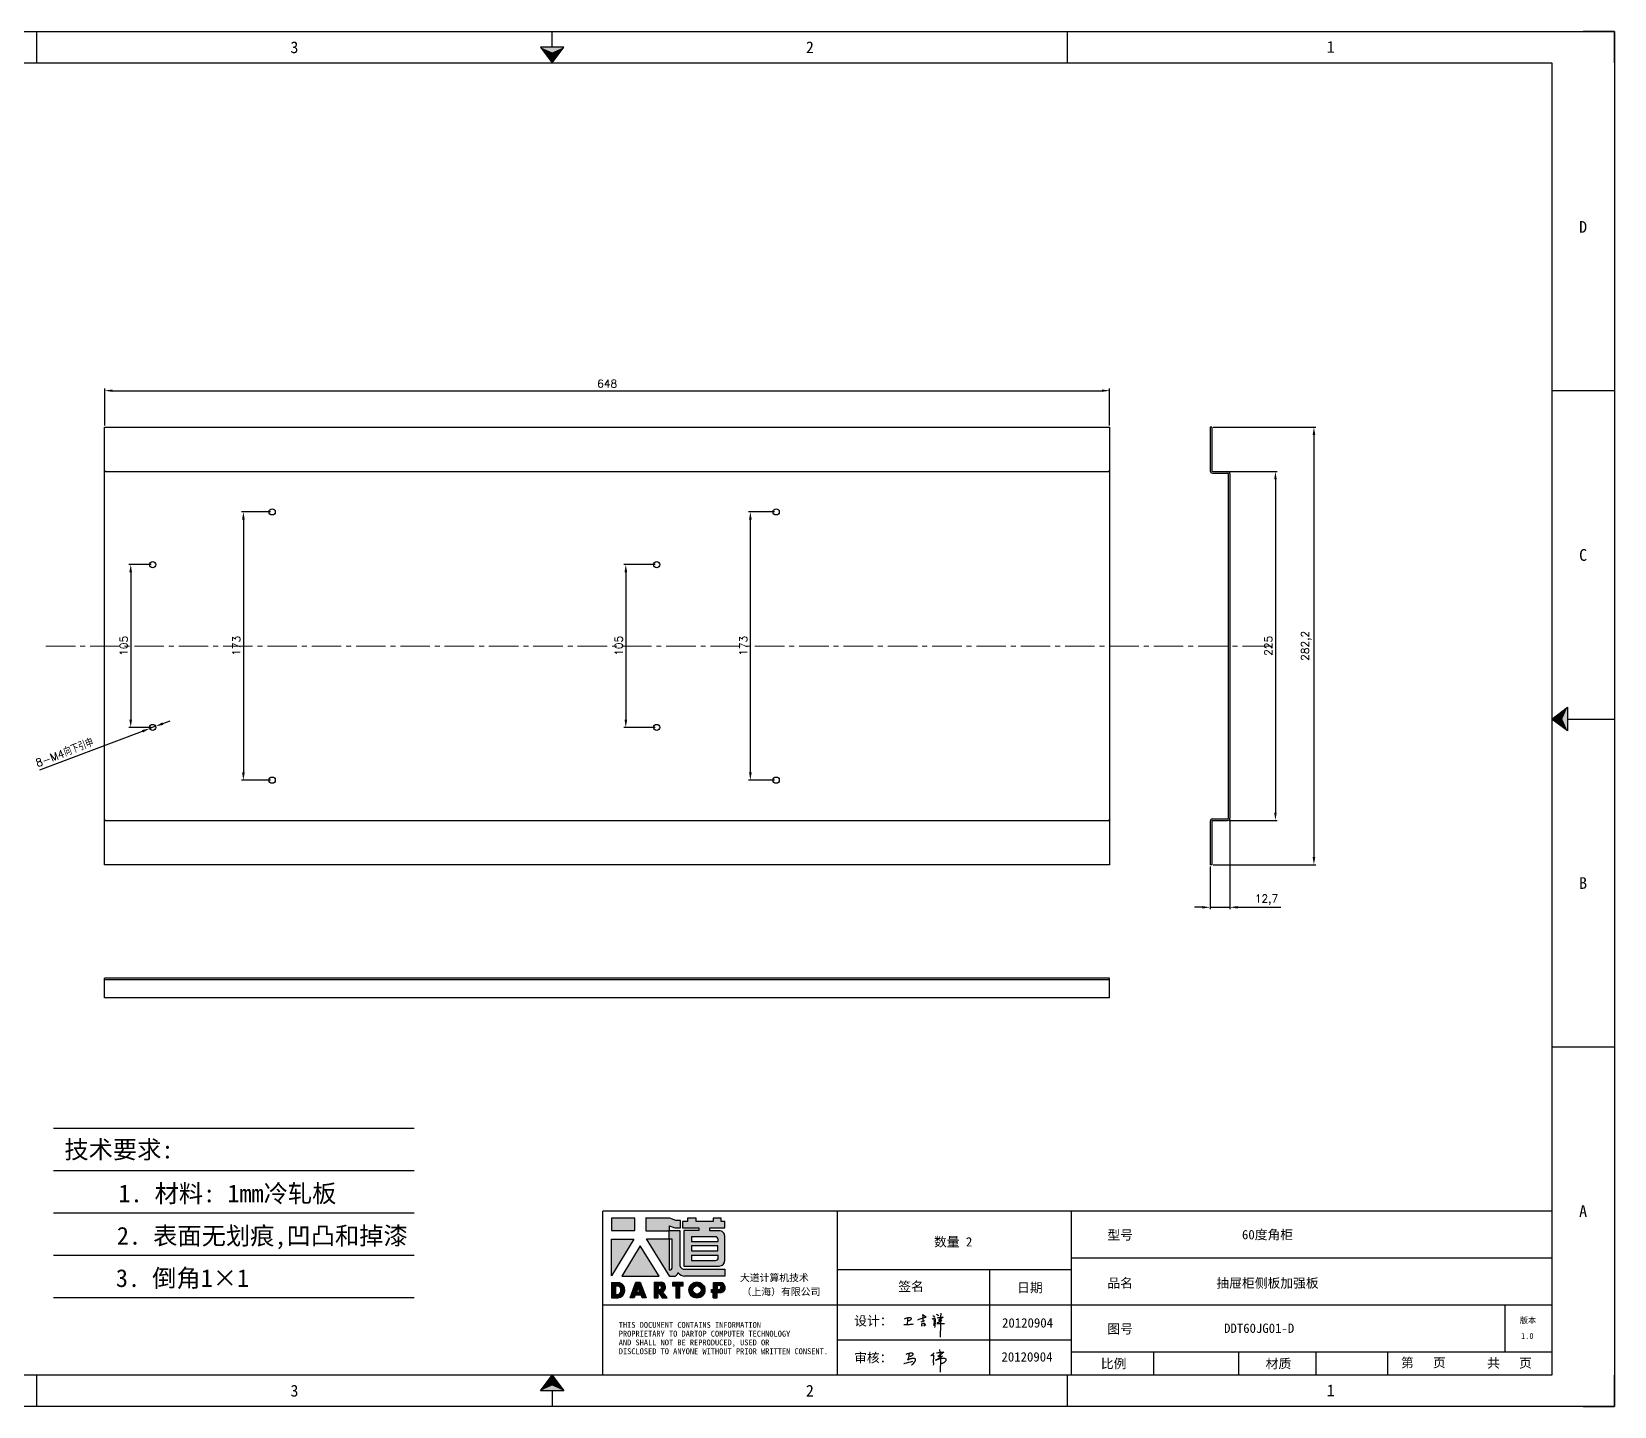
# Model space of a CAD drawing. Header units: millimetres. Extents: x -43476 to -13830, y -16942 to 55335.
# Drawn here: x -35005 to -33984, y 33418 to 34304 of the extents above; entities that cross this region are included whole.
import ezdxf
from ezdxf.enums import TextEntityAlignment as Align

# ---------------------------------------------------------------- set-up
doc = ezdxf.new("R2010")
doc.units = ezdxf.units.MM
doc.linetypes.add('CENTER2', pattern=[28.575, 19.05, -3.175, 3.175, -3.175])
doc.linetypes.add('DOT', pattern=[0.25, 0, -0.25])
doc.layers.add('4', color=7, linetype='Continuous')
doc.layers.add('print', color=30, linetype='Continuous')
doc.layers.add('cen', color=1, linetype='CENTER2', lineweight=9)
doc.layers.add('dim', color=2, linetype='Continuous', lineweight=9)
doc.styles.add('Dartop', font='')
doc.styles.add('HZ', font='')
doc.styles.add('hzHT', font='simhei.ttf')
doc.styles.get("Standard").update_dxf_attribs({"font": 'txt', "bigfont": 'gbcbig.shx'})
doc.styles.get('Dartop').set_extended_font_data('FangSong_GB2312')
doc.styles.get('HZ').set_extended_font_data('SimSun')
doc.dimstyles.new('small', dxfattribs={"dimtxt": 5, "dimasz": 5, "dimexe": 1.25, "dimexo": 1, "dimgap": 2, "dimtad": 1, "dimtxsty": 'Standard', "dimcen": 2.5, "dimadec": 0, "dimazin": 0, "dimtfac": 1, "dimtmove": 0, "dimatfit": 3, "dimfxl": 0, "dimarcsym": 0})

# ---------------------------------------------------------------- blocks, each defined once
blk = doc.blocks.new('*U5')
at = {"color": 254, "linetype": 'Continuous', "extrusion": (0, 0, -1)}
for points in [[(-17, 0.333), (-16.812, 0.25), (-17, 0.5)], [(-17, 0.333), (-17.188, 0.25), (-16.812, 0.25)], [(-17, 0.333), (-17, 0.5), (-17.188, 0.25)]]:
    blk.add_solid(points, dxfattribs=at)
blk = doc.blocks.new('*U4')
at = {"color": 254, "linetype": 'Continuous', "extrusion": (0, 0, -1)}
for points in [[(-33.167, 11), (-33, 11), (-33.25, 11.188)], [(-33.167, 11), (-33.25, 11.188), (-33.25, 10.812)], [(-33.167, 11), (-33.25, 10.812), (-33, 11)]]:
    blk.add_solid(points, dxfattribs=at)
blk = doc.blocks.new('*U6')
at = {"color": 254, "linetype": 'Continuous'}
for points in [[(17, 21.667), (17.188, 21.75), (16.812, 21.75)], [(17, 21.667), (16.812, 21.75), (17, 21.5)], [(17, 21.667), (17, 21.5), (17.188, 21.75)]]:
    blk.add_solid(points, dxfattribs=at)
blk = doc.blocks.new('dadao')
for p, q in [((48, 19.2), (44.9, 10.4)), ((44.9, 10.4), (51.2, 10.4)), ((51.2, 10.4), (48, 19.2))]:
    blk.add_line(p, q)
for points in [[(41.8, 121.6), (41.8, 143.7), (-0.4, 143.7), (-0.4, 121.6), (41.8, 121.6)], [(104.8, 122), (104.8, 130.3), (114.1, 126.3), (124.2, 126.3), (124.2, 139.6), (115.9, 139.6), (105.1, 143.9), (61.5, 143.9)], [(61.7, 144), (61.7, 121.3), (103.9, 121.3)], [(113.4, 38.7), (105.1, 38.7), (63, 106.5), (103.9, 106.5), (103.9, 120.9), (103.9, 121.3)], [(109.7, 53.6), (109.7, 106.2), (104.3, 106.2), (104.3, 50.4), (106.6, 50.4)], [(144.6, 94.4), (144.6, 84.8), (192, 84.8), (192, 94.1), (144.9, 94.1)], [(120.2, 45), (119.5, 45), (119.5, 44.6)], [(0, 28), (0, 0), (11.8, 0)], [(0.1, 28), (14, 28)], [(7.1, 21.8), (7.1, 6.1), (12, 6.1)], [(7.1, 21.8), (11.4, 21.8)], [(76.8, 28.2), (76.8, 0), (84.1, 0), (84.1, 11.1), (91.6, -0.1), (100.3, -0.1), (91.7, 11.1)], [(76.8, 28.2), (90.6, 28.2)], [(84, 22.7), (84, 15.3), (87.2, 15.3)], [(84, 22.7), (87.3, 22.7)], [(183.7, 0), (183.7, 9.6), (180.6, 9.6), (180.6, 14.9), (183.8, 14.9), (183.8, 28.1), (196.1, 28.1), (196.5, 28.1)], [(183.7, 0), (190.9, 0), (190.9, 9.6), (198.8, 9.6)], [(194.9, 22.3), (190.8, 22.3), (190.8, 15), (194.4, 15)]]:
    blk.add_lwpolyline(points)
blk.add_lwpolyline([(137.1, 144.2), (137.1, 137.9), (128.3, 137.9), (128.3, 126.5), (157.3, 126.5), (157.3, 121.5), (130.3, 121.5), (130.3, 57.5), (194.4, 57.5, 0.414214), (204.4, 67.5), (204.4, 111.3, 0.414214), (194.4, 121.3), (177.5, 121.3), (177.5, 126.3), (204.7, 126.3), (204.7, 137.7), (198.2, 137.7), (198.2, 143.9), (183.3, 143.9), (183.3, 138), (153, 138), (153, 144.2), (137.1, 144.2)], format="xyb", close=True)
for points in [[(104.8, 122), (123.4, 122), (123.4, 60, 0.414214), (131.4, 52), (204.8, 52), (204.8, 39.1), (131.7, 39.1)], [(144.3, 110.8), (144.3, 101.8), (192.3, 101.8), (192.3, 105.5, 0.414214), (187.3, 110.5), (144.3, 110.5)], [(144.6, 77), (144.6, 67.5), (187.6, 67.5, 0.414214), (192.6, 72.5), (192.6, 76.4), (144.6, 76.4)]]:
    blk.add_lwpolyline(points, format="xyb")
for points in [[(-0.3, 106.2), (40.4, 106.2), (-0.3, 39.7), (-0.3, 106.2)], [(51.7, 94.1), (18.4, 39.3), (86.2, 39.3)], [(43.8, 28.2), (51.8, 28.2), (62.6, -0.1), (55, -0.1), (53.2, 5), (42.9, 5), (41.1, 0), (33.6, 0)], [(110, 28.1), (110, 21.9), (116, 21.9), (116, -0.1), (123.2, -0.1), (123.2, 22), (129.2, 22), (129.2, 28.1), (110, 28.1)]]:
    blk.add_lwpolyline(points, close=True)
for radius in [14.5, 7.44]:
    blk.add_circle((154.2, 14.2), radius)
for centre, radius, start, end in [((99.2, 60.7), 12.6, 305.6399, 325.969), ((111.6, 46.7), 8.19, 282.9811, 347.6627), ((136, 61.7), 22.9, 226.7358, 259.3209), ((8.5, 13.9), 8.49, 294.2143, 69.7177), ((9.6, 14.2), 14.4, 278.6604, 72.3203), ((86.4, 19), 3.8, 282.527, 76.7196), ((88.6, 19.4), 8.95, 290.6073, 77.2124), ((193.7, 18.7), 3.8, 280.9891, 72.5513), ((195.7, 18.6), 9.51, 288.8959, 85.2442)]:
    blk.add_arc(centre, radius, start, end)
blk = doc.blocks.new('h')
for p, q in [((20768.1, -2360.9), (20773, -2359.1)), ((20769.5, -2366.9), (20769.8, -2370.6)), ((20769.8, -2370.6), (20770.9, -2378)), ((20770.9, -2378), (20771.5, -2370.6)), ((20772.4, -2369.3), (20774.9, -2367.8)), ((20773, -2359.1), (20784.1, -2355.2)), ((20773.3, -2331.8), (20775.3, -2338.7)), ((20789.1, -2340.9), (20773.5, -2331.9)), ((20775.3, -2338.7), (20775.6, -2351.2)), ((20775.6, -2351.2), (20775.5, -2357.3)), ((20782.2, -2369.2), (20780, -2377.1)), ((20780.1, -2366.4), (20780.8, -2366.4)), ((20781.9, -2367.4), (20782.2, -2369.2)), ((20845.7, -2343.5), (20848.4, -2353)), ((20848.9, -2370.3), (20847.9, -2424)), ((20848.4, -2353), (20848.9, -2370.3)), ((20780, -2377.1), (20788.3, -2371.3))]:
    blk.add_line(p, q)
for points in [[(20696.6, -2372.4, 0.002073), (20710.6, -2371.9, 0.016137), (20719.6, -2371.3, 0.008314), (20736.9, -2369.3)], [(20699.1, -2348.2, -0.029745), (20704.6, -2345.4, -0.046842), (20708.4, -2344.2, -0.00919), (20714.3, -2343, -0.018517), (20717.2, -2342.5, -0.037841), (20720.3, -2342.4, -0.039541), (20723.2, -2342.8, -0.149785), (20726, -2344.3, -0.204935), (20726.9, -2346.6, -0.074872), (20726.5, -2348.3, -0.061615), (20725.6, -2350.3, -0.034204), (20723.8, -2352.6, -0.045776), (20722.3, -2354.1, -0.054985), (20720.4, -2355.3, -0.036348), (20717.3, -2356.5, -0.067752), (20715.7, -2356.8, -0.043553), (20713.2, -2356.7)], [(20755, -2351.9, -0.024077), (20759.9, -2350.1, -0.013147), (20768.7, -2346.5, -0.00522), (20775.4, -2344.1, -0.018517), (20777.3, -2343.4, -0.008274), (20786.3, -2341, -0.039541), (20788.3, -2340.8, -0.079216), (20789.4, -2341, -0.204935)], [(20813.5, -2350.1, 0.007348), (20815.9, -2348.7, 0.008421), (20818, -2347.3, 0.009459), (20819.7, -2346.2, -0.016325), (20820.7, -2345.5, -0.173771), (20821.8, -2345.3, -0.085159), (20823.9, -2346, -0.125883), (20826, -2347.9, -0.160659), (20826.6, -2350.1, -0.010447), (20826.5, -2352.3, -0.008247), (20826.2, -2355.1, -0.002698), (20825.3, -2374, 0.001562), (20823.9, -2383.7, 0.016137)], [(20816.8, -2335, -0.053561), (20819.6, -2336.1, -0.075272), (20821.3, -2337.3, -0.005295), (20822.5, -2338.5, -0.009337), (20823.1, -2339.1, -0.026146), (20823.7, -2339.8, -0.016644), (20824.5, -2340.9)], [(20832.1, -2329.2, -0.053561), (20834.9, -2330.3, -0.075272), (20836.7, -2331.5, -0.005295), (20837.8, -2332.6, -0.009337), (20838.5, -2333.3, -0.026146), (20839, -2334, -0.016644), (20839.8, -2335.1)], [(20836, -2343.7, -0.02797), (20842.1, -2342.6, -0.048868), (20845.6, -2342.2, -0.00919), (20851.1, -2341.4, -0.018517), (20853.9, -2341.1, -0.037841), (20856.7, -2341.2, -0.039541), (20859.4, -2341.6, -0.018282), (20840.6, -2354.7, -0.000937)], [(20847.6, -2340.2, 0.021784), (20849.6, -2335.9, 0.028296), (20850.8, -2332.4, 0.008136), (20851.9, -2328.2, 0.028913), (20852.2, -2327, 0.08193), (20852.1, -2325.9, 0.075058), (20851.7, -2324.7, 0.275043)]]:
    blk.add_lwpolyline(points, format="xyb")
for points in [[(20711.3, -2343.5), (20711.3, -2343.5), (20711.5, -2355.8), (20710.7, -2368), (20710.6, -2371.9)], [(20821.5, -2350.6), (20822.4, -2359.2), (20822.2, -2364.9), (20821.7, -2369), (20821.3, -2376.3), (20823.6, -2368.5), (20827.2, -2366.3), (20829.5, -2366.3)], [(20840.6, -2354.7), (20850, -2354.7), (20855, -2354.3), (20845.9, -2361.1), (20840.5, -2364), (20833, -2367.5), (20863.2, -2367.4), (20865.9, -2367.3)]]:
    blk.add_lwpolyline(points)
for centre, radius, start, end in [((20773.7, -2371.2), 2.3, 121.9907, 163.60158), ((20787.5, -2406), 40.3, 100.61827, 108.24823), ((20780.8, -2367.6), 1.15, 9.4675, 90)]:
    blk.add_arc(centre, radius, start, end)
blk = doc.blocks.new('*D38')
at = {"layer": 'Defpoints', "color": 0, "transparency": 16777216}
for p in [(-34309.9, 34072.7), (-34957.9, 34049.2), (-34309.9, 34049.2)]:
    blk.add_point(p, dxfattribs=at)
at = {"layer": 'dim', "color": 0, "lineweight": -2, "transparency": 16777216}
for p, q in [((-34957.9, 34050.2), (-34957.9, 34074)), ((-34952.9, 34072.7), (-34314.9, 34072.7)), ((-34309.9, 34050.2), (-34309.9, 34074))]:
    blk.add_line(p, q, dxfattribs=at)
at = {"layer": 'dim', "color": 0, "transparency": 16777216}
for points in [[(-34952.9, 34073.5), (-34952.9, 34071.9), (-34957.9, 34072.7)], [(-34314.9, 34073.5), (-34314.9, 34071.9), (-34309.9, 34072.7)]]:
    blk.add_solid(points, dxfattribs=at)
at = {"layer": 'dim', "color": 0, "transparency": 16777216, "insert": (-34633.9, 34077.2), "char_height": 5, "attachment_point": 5}
blk.add_mtext('648', dxfattribs=at)
blk = doc.blocks.new('*D39')
at = {"layer": 'Defpoints', "color": 0, "transparency": 16777216}
for p in [(-34244.1, 34049.2), (-34244.1, 33767), (-34178.2, 33767)]:
    blk.add_point(p, dxfattribs=at)
at = {"layer": 'dim', "color": 0, "lineweight": -2, "transparency": 16777216}
for p, q in [((-34243.1, 34049.2), (-34176.9, 34049.2)), ((-34178.2, 34044.2), (-34178.2, 33772)), ((-34243.1, 33767), (-34176.9, 33767))]:
    blk.add_line(p, q, dxfattribs=at)
at = {"layer": 'dim', "color": 0, "transparency": 16777216}
for points in [[(-34179, 34044.2), (-34177.3, 34044.2), (-34178.2, 34049.2)], [(-34179, 33772), (-34177.3, 33772), (-34178.2, 33767)]]:
    blk.add_solid(points, dxfattribs=at)
at = {"layer": 'dim', "color": 0, "transparency": 16777216, "insert": (-34183.1, 33908.1), "char_height": 5, "attachment_point": 5, "rotation": 90}
blk.add_mtext('282,2', dxfattribs=at)
blk = doc.blocks.new('*D40')
at = {"layer": 'Defpoints', "color": 0, "transparency": 16777216}
for p in [(-34233.9, 34020.6), (-34233.9, 33795.6), (-34203, 33795.6)]:
    blk.add_point(p, dxfattribs=at)
at = {"layer": 'dim', "color": 0, "lineweight": -2, "transparency": 16777216}
for p, q in [((-34232.9, 34020.6), (-34201.8, 34020.6)), ((-34203, 34015.6), (-34203, 33800.6)), ((-34232.9, 33795.6), (-34201.8, 33795.6))]:
    blk.add_line(p, q, dxfattribs=at)
at = {"layer": 'dim', "color": 0, "transparency": 16777216}
for points in [[(-34203.8, 34015.6), (-34202.2, 34015.6), (-34203, 34020.6)], [(-34203.8, 33800.6), (-34202.2, 33800.6), (-34203, 33795.6)]]:
    blk.add_solid(points, dxfattribs=at)
at = {"layer": 'dim', "color": 0, "transparency": 16777216, "insert": (-34207.5, 33908.1), "char_height": 5, "attachment_point": 5, "rotation": 90}
blk.add_mtext('225', dxfattribs=at)
blk = doc.blocks.new('*D41')
at = {"layer": 'Defpoints', "color": 0, "transparency": 16777216}
for p in [(-34232.4, 33797.1), (-34245.1, 33767), (-34245.1, 33739.6)]:
    blk.add_point(p, dxfattribs=at)
at = {"layer": 'dim', "color": 0, "lineweight": -2, "transparency": 16777216}
for p, q in [((-34232.4, 33796.1), (-34232.4, 33738.4)), ((-34245.1, 33766), (-34245.1, 33738.4)), ((-34250.1, 33739.6), (-34255.1, 33739.6)), ((-34245.1, 33739.6), (-34232.4, 33739.6)), ((-34227.4, 33739.6), (-34199.6, 33739.6))]:
    blk.add_line(p, q, dxfattribs=at)
at = {"layer": 'dim', "color": 0, "transparency": 16777216}
for points in [[(-34250.1, 33740.4), (-34250.1, 33738.8), (-34245.1, 33739.6)], [(-34227.4, 33740.4), (-34227.4, 33738.8), (-34232.4, 33739.6)]]:
    blk.add_solid(points, dxfattribs=at)
at = {"layer": 'dim', "color": 0, "transparency": 16777216, "insert": (-34208.7, 33744.5), "char_height": 5, "attachment_point": 5}
blk.add_mtext('12,7', dxfattribs=at)
blk = doc.blocks.new('*D42')
at = {"layer": 'Defpoints', "color": 0, "transparency": 16777216}
for p in [(-34928.8, 33854.9), (-34925.1, 33856.3)]:
    blk.add_point(p, dxfattribs=at)
at = {"layer": 'dim', "color": 0, "lineweight": -2, "transparency": 16777216}
for p, q in [((-34999.8, 33828.3), (-34933.5, 33853.1)), ((-34925.1, 33856.3), (-34928.8, 33854.9)), ((-34920.4, 33858), (-34915.7, 33859.8))]:
    blk.add_line(p, q, dxfattribs=at)
at = {"layer": 'dim', "color": 0, "transparency": 16777216}
for points in [[(-34933.8, 33853.9), (-34933.2, 33852.3), (-34928.8, 33854.9)], [(-34920.7, 33858.8), (-34920.1, 33857.2), (-34925.1, 33856.3)]]:
    blk.add_solid(points, dxfattribs=at)
at = {"layer": 'dim', "color": 0, "transparency": 16777216, "insert": (-34983.7, 33839.2), "char_height": 5, "attachment_point": 5, "rotation": 20.5417}
blk.add_mtext('8-M4向下引申', dxfattribs=at)
blk = doc.blocks.new('*D43')
at = {"layer": 'Defpoints', "color": 0, "transparency": 16777216}
for p in [(-34926.9, 33960.6), (-34941.1, 33855.6), (-34926.9, 33855.6)]:
    blk.add_point(p, dxfattribs=at)
at = {"layer": 'dim', "color": 0, "lineweight": -2, "transparency": 16777216}
for p, q in [((-34927.9, 33960.6), (-34942.4, 33960.6)), ((-34941.1, 33955.6), (-34941.1, 33860.6)), ((-34927.9, 33855.6), (-34942.4, 33855.6))]:
    blk.add_line(p, q, dxfattribs=at)
at = {"layer": 'dim', "color": 0, "transparency": 16777216}
for points in [[(-34942, 33955.6), (-34940.3, 33955.6), (-34941.1, 33960.6)], [(-34942, 33860.6), (-34940.3, 33860.6), (-34941.1, 33855.6)]]:
    blk.add_solid(points, dxfattribs=at)
at = {"layer": 'dim', "color": 0, "transparency": 16777216, "insert": (-34945.6, 33908.1), "char_height": 5, "attachment_point": 5, "rotation": 90}
blk.add_mtext('105', dxfattribs=at)
blk = doc.blocks.new('*D44')
at = {"layer": 'Defpoints', "color": 0, "transparency": 16777216}
for p in [(-34849.9, 33994.6), (-34868.5, 33821.6), (-34849.9, 33821.6)]:
    blk.add_point(p, dxfattribs=at)
at = {"layer": 'dim', "color": 0, "lineweight": -2, "transparency": 16777216}
for p, q in [((-34850.9, 33994.6), (-34869.7, 33994.6)), ((-34868.5, 33989.6), (-34868.5, 33826.6)), ((-34850.9, 33821.6), (-34869.7, 33821.6))]:
    blk.add_line(p, q, dxfattribs=at)
at = {"layer": 'dim', "color": 0, "transparency": 16777216}
for points in [[(-34869.3, 33989.6), (-34867.6, 33989.6), (-34868.5, 33994.6)], [(-34869.3, 33826.6), (-34867.6, 33826.6), (-34868.5, 33821.6)]]:
    blk.add_solid(points, dxfattribs=at)
at = {"layer": 'dim', "color": 0, "transparency": 16777216, "insert": (-34873, 33908.1), "char_height": 5, "attachment_point": 5, "rotation": 90}
blk.add_mtext('173', dxfattribs=at)
blk = doc.blocks.new('*D45')
at = {"layer": 'Defpoints', "color": 0, "transparency": 16777216}
for p in [(-34601.9, 33960.6), (-34621.9, 33855.6), (-34601.9, 33855.6)]:
    blk.add_point(p, dxfattribs=at)
at = {"layer": 'dim', "color": 0, "lineweight": -2, "transparency": 16777216}
for p, q in [((-34602.9, 33960.6), (-34623.1, 33960.6)), ((-34621.9, 33955.6), (-34621.9, 33860.6)), ((-34602.9, 33855.6), (-34623.1, 33855.6))]:
    blk.add_line(p, q, dxfattribs=at)
at = {"layer": 'dim', "color": 0, "transparency": 16777216}
for points in [[(-34622.7, 33955.6), (-34621, 33955.6), (-34621.9, 33960.6)], [(-34622.7, 33860.6), (-34621, 33860.6), (-34621.9, 33855.6)]]:
    blk.add_solid(points, dxfattribs=at)
at = {"layer": 'dim', "color": 0, "transparency": 16777216, "insert": (-34626.4, 33908.1), "char_height": 5, "attachment_point": 5, "rotation": 90}
blk.add_mtext('105', dxfattribs=at)
blk = doc.blocks.new('*D46')
at = {"layer": 'Defpoints', "color": 0, "transparency": 16777216}
for p in [(-34524.9, 33994.6), (-34541.6, 33821.6), (-34524.9, 33821.6)]:
    blk.add_point(p, dxfattribs=at)
at = {"layer": 'dim', "color": 0, "lineweight": -2, "transparency": 16777216}
for p, q in [((-34525.9, 33994.6), (-34542.8, 33994.6)), ((-34541.6, 33989.6), (-34541.6, 33826.6)), ((-34525.9, 33821.6), (-34542.8, 33821.6))]:
    blk.add_line(p, q, dxfattribs=at)
at = {"layer": 'dim', "color": 0, "transparency": 16777216}
for points in [[(-34542.4, 33989.6), (-34540.7, 33989.6), (-34541.6, 33994.6)], [(-34542.4, 33826.6), (-34540.7, 33826.6), (-34541.6, 33821.6)]]:
    blk.add_solid(points, dxfattribs=at)
at = {"layer": 'dim', "color": 0, "transparency": 16777216, "insert": (-34546.1, 33908.1), "char_height": 5, "attachment_point": 5, "rotation": 90}
blk.add_mtext('173', dxfattribs=at)

msp = doc.modelspace()

# ---------------------------------------------------------------- hatches: boundary and pattern name
for points in [[(-34616.146, 33539.06), (-34631.213, 33539.06), (-34631.213, 33531.188), (-34616.146, 33531.188)], [(-34616.631, 33525.68), (-34631.173, 33525.68), (-34631.173, 33501.937)], [(-34612.6, 33521.371), (-34624.488, 33501.778), (-34600.282, 33501.778)], [(-34584.912, 33497.77), (-34591.791, 33497.77), (-34591.791, 33495.587), (-34589.645, 33495.587), (-34589.645, 33487.723), (-34587.075, 33487.723), (-34587.075, 33495.592), (-34584.912, 33495.592)]]:
    msp.add_hatch(color=0).paths.add_polyline_path(points)
h = msp.add_hatch(color=0)
h.paths.add_polyline_path([(-34593.629, 33534.276), (-34590.304, 33532.839), (-34586.708, 33532.839), (-34586.708, 33537.597), (-34589.675, 33537.597), (-34593.539, 33539.124), (-34609.026, 33539.124), (-34609.026, 33531.076), (-34593.958, 33531.076), (-34593.958, 33530.913), (-34593.958, 33525.77), (-34608.57, 33525.77), (-34593.54, 33501.582), (-34590.564, 33501.582, 0.27937482), (-34588.391, 33503.695), (-34588.391, 33503.806), (-34588.129, 33503.806, 0.14314537), (-34584.031, 33501.721), (-34557.915, 33501.721), (-34557.915, 33506.308), (-34584.143, 33506.308, -0.41421356), (-34587, 33509.165), (-34587, 33531.33), (-34593.629, 33531.33)])
h.paths.add_polyline_path([(-34593.806, 33525.667), (-34591.891, 33525.667), (-34591.891, 33506.893, -0.08893574), (-34593.001, 33505.752), (-34593.813, 33505.752)], flags=16)
h = msp.add_hatch(color=0)
h.paths.add_polyline_path([(-34557.96, 33536.931), (-34560.283, 33536.931), (-34560.283, 33539.142), (-34565.595, 33539.142), (-34565.595, 33537.042), (-34576.438, 33537.042), (-34576.438, 33539.252), (-34582.118, 33539.252), (-34582.118, 33537.001), (-34585.256, 33537.001), (-34585.256, 33532.926), (-34574.9, 33532.926), (-34574.9, 33531.123), (-34584.55, 33531.123), (-34584.55, 33508.303), (-34561.641, 33508.303, 0.41421356), (-34558.07, 33511.874), (-34558.07, 33527.502, 0.41421356), (-34561.641, 33531.073), (-34567.697, 33531.073), (-34567.697, 33532.841), (-34557.96, 33532.841)])
h.paths.add_polyline_path([(-34564.171, 33527.204, -0.41421356), (-34562.386, 33525.419), (-34562.386, 33524.109), (-34579.537, 33524.109), (-34579.537, 33527.204)], flags=16)
h.paths.add_polyline_path([(-34562.497, 33521.346), (-34562.497, 33518.03), (-34579.426, 33518.03), (-34579.426, 33521.346)], flags=16)
h.paths.add_polyline_path([(-34562.275, 33515.046), (-34562.275, 33513.626, -0.41421356), (-34564.061, 33511.84), (-34579.426, 33511.84), (-34579.426, 33515.046)], flags=16)
h = msp.add_hatch(color=0)
h.paths.add_polyline_path([(-34626.077, 33497.734), (-34631.066, 33497.734), (-34631.066, 33487.752), (-34626.865, 33487.752, 0.79301591)])
h.paths.add_polyline_path([(-34626.791, 33489.938), (-34628.535, 33489.938), (-34628.535, 33495.548), (-34626.983, 33495.548, -0.67136089)], flags=16)
h = msp.add_hatch(color=0)
h.paths.add_polyline_path([(-34612.563, 33497.816), (-34615.41, 33497.816), (-34619.071, 33487.742), (-34616.374, 33487.742), (-34615.74, 33489.527), (-34612.086, 33489.527), (-34611.438, 33487.72), (-34608.719, 33487.72)])
h.paths.add_polyline_path([(-34612.784, 33491.451), (-34615.048, 33491.451), (-34613.937, 33494.617)], flags=16)
h = msp.add_hatch(color=0)
h.paths.add_polyline_path([(-34598.723, 33497.809), (-34603.63, 33497.809), (-34603.63, 33487.736), (-34601.037, 33487.736), (-34601.037, 33491.729), (-34598.372, 33487.7), (-34595.239, 33487.7), (-34598.306, 33491.704, 0.74405494)])
h.paths.add_polyline_path([(-34601.061, 33493.22), (-34601.061, 33495.865), (-34599.902, 33495.865, -0.79680897), (-34599.919, 33493.22)], flags=16)
h = msp.add_hatch(color=0)
h.paths.add_polyline_path([(-34581.172, 33492.809, 1), (-34570.829, 33492.809, 1)])
h.paths.add_polyline_path([(-34573.344, 33492.809, -1), (-34578.658, 33492.809, -1)], flags=16)
h = msp.add_hatch(color=0)
h.paths.add_polyline_path([(-34560.909, 33497.785), (-34561.057, 33497.785), (-34565.431, 33497.785), (-34565.431, 33493.084), (-34566.592, 33493.084), (-34566.592, 33491.176), (-34565.45, 33491.176), (-34565.45, 33487.754), (-34562.896, 33487.754), (-34562.896, 33491.189), (-34560.09, 33491.189, 0.81230381)])
h.paths.add_polyline_path([(-34562.934, 33493.097), (-34562.934, 33495.727), (-34561.481, 33495.727, -0.77821343), (-34561.629, 33493.097)], flags=16)

# ---------------------------------------------------------------- linework, layer by layer
at = {"color": 0, "linetype": 'DOT'}
for p, q in [((-35264.194, 34304.175), (-34004.608, 34304.175)), ((-33984.464, 34284.031), (-33984.464, 33437.982)), ((-34004.608, 33417.838), (-35264.194, 33417.838))]:
    msp.add_line(p, q, dxfattribs=at)
at = {"color": 0}
for p, q in [((-35001.737, 34284.031), (-35001.737, 34304.175)), ((-34669.361, 34294.103), (-34669.361, 34304.175)), ((-34336.985, 34284.031), (-34336.985, 34304.175)), ((-33984.464, 34304.175), (-34004.608, 34304.175)), ((-33984.464, 34284.031), (-33984.464, 34304.175)), ((-35223.906, 34284.031), (-34024.752, 34284.031)), ((-34024.752, 34284.031), (-34024.752, 33437.982)), ((-33984.464, 34072.519), (-34024.752, 34072.519)), ((-34014.68, 33861.006), (-33984.464, 33861.006)), ((-33984.464, 33649.494), (-34024.752, 33649.494)), ((-34024.752, 33543.738), (-34636.627, 33543.738)), ((-34636.627, 33437.982), (-34636.627, 33543.738)), ((-34485.547, 33543.738), (-34485.547, 33437.982)), ((-34334.467, 33437.982), (-34334.467, 33543.738)), ((-34485.547, 33505.968), (-34334.467, 33505.968)), ((-34387.345, 33505.968), (-34387.345, 33437.982)), ((-34334.467, 33513.522), (-34024.752, 33513.522)), ((-34636.627, 33483.306), (-34485.547, 33483.306)), ((-34485.547, 33483.306), (-34024.752, 33483.306)), ((-34054.968, 33453.09), (-34054.968, 33483.306)), ((-34485.547, 33460.644), (-34334.467, 33460.644)), ((-34334.467, 33453.09), (-34024.752, 33453.09)), ((-34281.313, 33437.982), (-34281.313, 33453.09)), ((-34226.534, 33437.982), (-34226.534, 33453.09)), ((-34176.736, 33437.982), (-34176.736, 33453.09)), ((-34130.508, 33437.982), (-34130.508, 33453.09)), ((-34024.752, 33437.982), (-35223.906, 33437.982)), ((-35001.737, 33417.838), (-35001.737, 33437.982)), ((-34336.985, 33417.838), (-34336.985, 33437.982)), ((-33984.464, 33417.838), (-33984.464, 33437.982)), ((-34669.361, 33427.91), (-34669.361, 33417.838)), ((-34004.608, 33417.838), (-33984.464, 33417.838))]:
    msp.add_line(p, q, dxfattribs=at)
for p, q in [((-34957.926, 34049.159), (-34309.926, 34049.159)), ((-34957.926, 33766.959), (-34957.926, 34049.159)), ((-34309.926, 34049.159), (-34309.926, 33766.959)), ((-34245.09, 34049.159), (-34245.09, 34021.059)), ((-34244.09, 34049.159), (-34245.09, 34049.159)), ((-34244.09, 34049.159), (-34244.09, 34021.059)), ((-34957.926, 34020.559), (-34309.926, 34020.559)), ((-34956.926, 34020.559), (-34957.926, 34020.559)), ((-34309.926, 34020.559), (-34310.926, 34020.559)), ((-34310.926, 34020.559), (-34309.926, 34020.559)), ((-34243.59, 34020.559), (-34233.89, 34020.559)), ((-34243.59, 34019.559), (-34233.89, 34019.559)), ((-34233.39, 34019.059), (-34233.39, 33797.059)), ((-34232.39, 34019.059), (-34232.39, 33797.059)), ((-34956.926, 33795.559), (-34957.926, 33795.559)), ((-34957.926, 33795.559), (-34309.926, 33795.559)), ((-34309.926, 33795.559), (-34310.926, 33795.559)), ((-34310.926, 33795.559), (-34309.926, 33795.559)), ((-34245.09, 33795.059), (-34245.09, 33766.959)), ((-34244.09, 33795.059), (-34244.09, 33766.959)), ((-34243.59, 33796.559), (-34233.89, 33796.559)), ((-34243.59, 33795.559), (-34233.89, 33795.559)), ((-34309.926, 33766.959), (-34957.926, 33766.959)), ((-34244.09, 33766.959), (-34245.09, 33766.959)), ((-34309.926, 33693.853), (-34957.926, 33693.853)), ((-34957.926, 33681.153), (-34957.926, 33693.853)), ((-34309.926, 33692.853), (-34957.926, 33692.853)), ((-34309.926, 33681.153), (-34309.926, 33693.853)), ((-34309.926, 33681.153), (-34957.926, 33681.153)), ((-34419.528, 33454.567), (-34419.095, 33450.946)), ((-34420.664, 33448.315), (-34422.149, 33447.511)), ((-34419.596, 33448.886), (-34420.664, 33448.315)), ((-34420.603, 33450.087), (-34418.716, 33450.087)), ((-34417.709, 33450.178), (-34419.596, 33448.886)), ((-34419.024, 33448.273), (-34419.184, 33439.953)), ((-34419.095, 33450.946), (-34419.024, 33448.273)), ((-34418.716, 33450.087), (-34417.709, 33450.178))]:
    msp.add_line(p, q)
for points in [[(-34669.361, 34284.031), (-34661.807, 34294.103), (-34676.915, 34294.103), (-34669.361, 34284.031)], [(-34024.752, 33861.006), (-34014.68, 33868.56), (-34014.68, 33853.452), (-34024.752, 33861.006)], [(-34669.361, 33437.982), (-34661.807, 33427.91), (-34676.915, 33427.91), (-34669.361, 33437.982)]]:
    msp.add_lwpolyline(points, close=True, dxfattribs=at)
for points in [[(-34441.015, 33451.393, -0.02974503), (-34440.152, 33451.826, -0.04684215), (-34439.567, 33452.014, -0.00919025), (-34438.655, 33452.198, -0.01851715), (-34438.197, 33452.265, -0.03784064), (-34437.725, 33452.279, -0.03954126), (-34437.277, 33452.224, -0.14978519), (-34436.838, 33451.985, -0.20493524), (-34436.704, 33451.638, -0.07487171), (-34436.755, 33451.364, -0.06161465), (-34436.904, 33451.061, -0.0342039), (-34437.174, 33450.704, -0.04577587), (-34437.416, 33450.473, -0.05498501), (-34437.709, 33450.29, -0.03634791), (-34438.193, 33450.097, -0.06775206), (-34438.436, 33450.055, -0.04355337), (-34438.818, 33450.075)], [(-34422.149, 33447.511, -0.02974503), (-34420.801, 33448.187, -0.04684215), (-34419.889, 33448.48, -0.00919025), (-34418.466, 33448.768, -0.01851715), (-34417.752, 33448.871, -0.03784064), (-34417.016, 33448.894, -0.03954126), (-34416.316, 33448.807, -0.14978519), (-34415.633, 33448.434, -0.20493524), (-34415.423, 33447.893, -0.07487171), (-34415.503, 33447.466, -0.06161465), (-34415.735, 33446.993, -0.0342039), (-34416.157, 33446.437, -0.04577587), (-34416.534, 33446.077, -0.05498501), (-34416.99, 33445.79, -0.03634791), (-34417.746, 33445.489, -0.06775206), (-34418.125, 33445.424, -0.04355337), (-34418.72, 33445.455)], [(-34421.53, 33452.314, -0.02797026), (-34420.309, 33452.539, -0.04886788), (-34419.602, 33452.615, -0.00919025), (-34418.49, 33452.78, -0.01851715), (-34417.934, 33452.831, -0.03784064), (-34417.363, 33452.819, -0.03954126), (-34416.826, 33452.723, -0.01828189), (-34420.603, 33450.087, -0.0009369)]]:
    msp.add_lwpolyline(points, format="xyb")
msp.add_lwpolyline([(-34439.112, 33452.11), (-34439.112, 33452.11), (-34439.4, 33450.34), (-34439.876, 33448.676), (-34440.186, 33447.655)])
for centre in [(-34849.926, 33994.559), (-34524.926, 33994.559), (-34926.926, 33960.559), (-34601.926, 33960.559), (-34926.926, 33855.559), (-34601.926, 33855.559), (-34849.926, 33821.559), (-34524.926, 33821.559)]:
    msp.add_circle(centre, 2)
for centre, radius, start, end in [((-34243.59, 34021.059), 1.5, 180, 270), ((-34243.59, 34021.059), 0.5, 180, 270), ((-34233.89, 34019.059), 1.5, 0, 90), ((-34233.89, 34019.059), 0.5, 0, 90), ((-34243.59, 33795.059), 1.5, 90, 180), ((-34243.59, 33795.059), 0.5, 90, 180), ((-34233.89, 33797.059), 0.5, 270, 0), ((-34233.89, 33797.059), 1.5, 270, 0), ((-34443.225, 33448.583), 3.193, 281.076982, 291.212632), ((-34513.426, 33733.534), 296.638, 283.91895, 284.971512), ((-34435.308, 33439.211), 9.752, 113.202449, 120.017497), ((-34437.597, 33444.55), 3.943, 102.47486, 113.202449), ((-34431.884, 33418.728), 30.39, 100.36867, 102.47486), ((-34438.232, 33447.088), 2.515, 283.816254, 294.030509), ((-34436.005, 33441.254), 7.49, 96.125337, 100.36867), ((-34437.695, 33445.844), 1.16, 294.836428, 309.901134), ((-34453.16, 33460.112), 22.192, 316.919563, 320.58866), ((-34436.404, 33444.972), 3.75, 87.457037, 96.125337), ((-34436.39, 33445.287), 3.435, 78.399567, 87.457037), ((-34440.584, 33449.331), 5.643, 324.094808, 331.378357), ((-34435.905, 33447.65), 1.022, 44.324655, 78.399567), ((-34436.205, 33447.117), 0.754, 319.573073, 337.48549), ((-34438.281, 33448.776), 3.388, 324.910666, 333.348429), ((-34436.633, 33448.161), 1.65, 326.76781, 340.871018), ((-34435.58, 33447.968), 0.567, 357.998393, 44.324655), ((-34436.134, 33447.987), 1.122, 340.871018, 357.998393), ((-34432.593, 33463.376), 14.915, 299.265464, 300.9495), ((-34398.803, 33338.352), 115.167, 102.46592, 103.2053), ((-34477.285, 33506.022), 76.257, 313.366132, 315.296084), ((-34182.802, 33409.554), 243.4, 171.410173, 171.768083), ((-34423.651, 33450.316), 0.488, 52.375745, 91.291159), ((-34852.547, 33464.15), 429.463, 357.565664, 358.057278), ((-34423.818, 33450.392), 0.559, 357.196828, 33.705179), ((-34436.396, 33451.215), 13.166, 352.912546, 354.802684), ((-34431.457, 33450.766), 8.207, 354.802684, 357.196828)]:
    msp.add_arc(centre, radius, start, end)
at = {"layer": 'cen'}
msp.add_line((-34995.865, 33908.059), (-34202.795, 33908.059), dxfattribs=at)
at = {"layer": 'Defpoints'}
for p, q in [((-34990.962, 33597.155), (-34758.443, 33597.155)), ((-34990.962, 33569.855), (-34758.443, 33569.855)), ((-34990.962, 33569.855), (-34758.443, 33569.855)), ((-34990.962, 33542.555), (-34758.443, 33542.555)), ((-34990.962, 33515.255), (-34758.443, 33515.255)), ((-34990.962, 33487.955), (-34758.443, 33487.955))]:
    msp.add_line(p, q, dxfattribs=at)
at = {"layer": 'print'}
msp.add_lwpolyline([(-35264.194, 34304.175), (-33984.464, 34304.175), (-33984.464, 33417.838), (-35264.194, 33417.838)], close=True, dxfattribs=at)

# ---------------------------------------------------------------- block references
at = {"color": 0, "linetype": 'Continuous', "xscale": 40.28805309813855, "yscale": 40.28805309843684, "zscale": 40.28805309843723}
for name in ['*U6', '*U4', '*U5']:
    msp.add_blockref(name, (-35354.258, 33417.838), dxfattribs=at)
at = {"color": 0}
for name, p, xscale, yscale, zscale in [('dadao', (-34631.066, 33487.752), 0.3570986524328962, 0.3570986524601059, 0.3570986524634209), ('h', (-37649.457, 33838.105), 0.1549482039698633, 0.1549482039698633, 0.1549482039698633)]:
    msp.add_blockref(name, p, dxfattribs=dict(at, xscale=xscale, yscale=yscale, zscale=zscale))

# ---------------------------------------------------------------- texts
for s, height, style, p in [('3', 7.554, 'Dartop', (-34835.549, 34294.103)), ('2', 7.554, 'Dartop', (-34503.173, 34294.103)), ('1', 7.554, 'Dartop', (-34167.353, 34294.343)), ('D', 7.554, 'Dartop', (-34004.608, 34178.275)), ('C', 7.554, 'Dartop', (-34004.608, 33966.762)), ('B', 7.554, 'Dartop', (-34004.608, 33755.25)), ('A', 7.554, 'Dartop', (-34004.608, 33543.738)), ('数量 2', 6.0432, 'hzHT', (-34410.819, 33523.928)), ('型号', 6.0432, 'hzHT', (-34303.113, 33528.366)), ('60度角柜', 6.0432, 'hzHT', (-34208.098, 33528.555)), ('签名', 6.0432, 'hzHT', (-34437.965, 33495.129)), ('日期', 6.0432, 'hzHT', (-34361.284, 33494.385)), ('品名', 6.0432, 'hzHT', (-34303.113, 33497.343)), ('抽屉柜侧板加强板', 6.0432, 'hzHT', (-34208.098, 33497.343)), ('20120904', 6.0432, 'hzHT', (-34362.835, 33471.666)), ('版本', 3.777, 'hzHT', (-34040.151, 33473.279)), ('图号', 6.0432, 'hzHT', (-34303.113, 33467.804)), ('DDT60JG01-D', 6.04321, 'hzHT', (-34213.496, 33468.199)), ('1.0', 3.777, 'Dartop', (-34040.606, 33463.185)), ('20120904', 6.0432, 'hzHT', (-34363.195, 33449.738)), ('比例', 6.0432, 'hzHT', (-34307.327, 33445.378)), ('材质', 6.0432, 'hzHT', (-34201.077, 33445.378)), ('第   页', 6.0432, 'hzHT', (-34107.593, 33446.005)), ('共   页', 6.0432, 'hzHT', (-34052.081, 33445.785)), ('3', 7.554, 'Dartop', (-34835.549, 33427.91)), ('2', 7.554, 'Dartop', (-34503.173, 33427.91)), ('1', 7.554, 'Dartop', (-34167.353, 33428.149))]:
    msp.add_text(s, height=height, dxfattribs=dict(at, style=style)).set_placement(p, align=Align.MIDDLE_CENTER)
at = {"style": 'HZ'}
for s, p in [('技术要求:', (-34948.735, 33583.377)), ('     1. 材料: 1mm冷轧板     ', (-34878.801, 33555.134)), ('2. 表面无划痕,凹凸和掉漆', (-34856.271, 33527.834)), ('3. 倒角1×1         ', (-34872.644, 33500.534))]:
    msp.add_text(s, height=11.466, dxfattribs=at).set_placement(p, align=Align.MIDDLE_CENTER)
at = {"color": 0, "style": 'hzHT'}
for s, height, p in [('设计：', 6.0432, (-34474.574, 33469.951)), ('THIS DOCUMENT CONTAINS INFORMATION', 3.777, (-34626.43, 33468.463)), ('PROPRIETARY TO DARTOP COMPUTER TECHNOLOGY', 3.777, (-34626.43, 33462.797)), ('AND SHALL NOT BE REPRODUCED, USED OR', 3.777, (-34626.43, 33457.132)), ('DISCLOSED TO ANYONE WITHOUT PRIOR WRITTEN CONSENT.', 3.777, (-34626.43, 33451.466)), ('审核：', 6.0432, (-34474.664, 33446.153))]:
    msp.add_text(s, height=height, dxfattribs=at).set_placement(p)
at = {"layer": '4', "color": 0, "style": 'hzHT'}
for s, p in [('大道计算机技术', (-34548.311, 33498.462)), ('（上海）有限公司', (-34547.171, 33489.429))]:
    msp.add_text(s, height=4.5324, dxfattribs=at).set_placement(p)

# ---------------------------------------------------------------- dimensions: what is measured, and where the dimension line sits
at = {"layer": 'dim'}
dim = msp.add_linear_dim(base=(-34309.926, 34072.709), p1=(-34957.926, 34049.159), p2=(-34309.926, 34049.159), dimstyle='small', override={"dimpost": '\\X'}, dxfattribs=at)
dim.commit()
dim.dimension.update_dxf_attribs({"geometry": '*D38', "text_midpoint": (-34633.926, 34077.209)})
for base, p1, p2, picture, middle in [((-34178.168, 33766.959), (-34244.09, 34049.159), (-34244.09, 33766.959), '*D39', (-34183.085, 33908.059)), ((-34203.016, 33795.559), (-34233.89, 34020.559), (-34233.89, 33795.559), '*D40', (-34207.516, 33908.059)), ((-34868.455, 33821.559), (-34849.926, 33994.559), (-34849.926, 33821.559), '*D44', (-34872.955, 33908.059)), ((-34541.567, 33821.559), (-34524.926, 33994.559), (-34524.926, 33821.559), '*D46', (-34546.067, 33908.059)), ((-34941.13, 33855.559), (-34926.926, 33960.559), (-34926.926, 33855.559), '*D43', (-34945.63, 33908.059)), ((-34621.855, 33855.559), (-34601.926, 33960.559), (-34601.926, 33855.559), '*D45', (-34626.355, 33908.059))]:
    dim = msp.add_linear_dim(base=base, p1=p1, p2=p2, angle=90, dimstyle='small', override={"dimpost": '\\X'}, dxfattribs=at)
    dim.commit()
    dim.dimension.update_dxf_attribs({"geometry": picture, "text_midpoint": middle})
dim = msp.add_diameter_dim_2p(p1=(-34925.053, 33856.261), p2=(-34928.799, 33854.858), text='8-M4向下引申', dimstyle='small', override={"dimpost": '\\X'}, dxfattribs=at)
dim.commit()
dim.dimension.update_dxf_attribs({"geometry": '*D42', "text_midpoint": (-34982.073, 33834.895), "dimtype": 163})
dim = msp.add_linear_dim(base=(-34245.09, 33739.609), p1=(-34232.39, 33797.059), p2=(-34245.09, 33766.959), dimstyle='small', override={"dimpost": '\\X'}, dxfattribs=at)
dim.commit()
dim.dimension.update_dxf_attribs({"geometry": '*D41', "text_midpoint": (-34208.723, 33739.609), "dimtype": 160})

doc.saveas('drawing.dxf')
